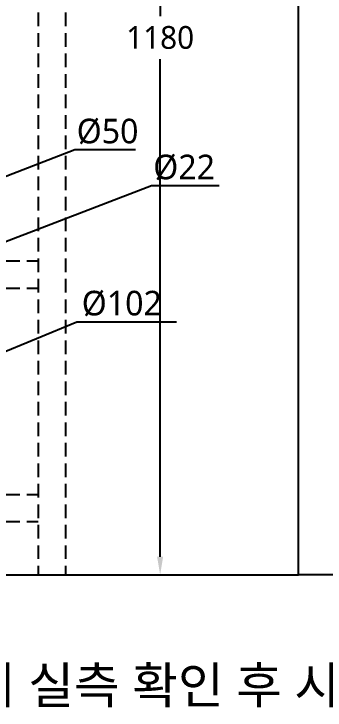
# Model space of a CAD drawing. Extents: x -37 to 6627, y -242 to 2286.
# Drawn here: x 5562 to 5903, y -242 to 523 of the extents above; entities that cross this region are included whole.
import ezdxf

# ---------------------------------------------------------------- set-up
doc = ezdxf.new("R2010")
doc.units = 0
doc.header["$LTSCALE"] = 20
doc.header["$MEASUREMENT"] = 0
doc.linetypes.add('HIDDEN', pattern=[0.375, 0.25, -0.125])
doc.layers.get('DEFPOINTS').update_dxf_attribs({"linetype": 'CONTINUOUS'})
for name, color, linetype in [('2', 2, 'CONTINUOUS'), ('3', 3, 'CONTINUOUS'), ('6', 6, 'CONTINUOUS')]:
    doc.layers.add(name, color=color, linetype=linetype)
doc.styles.add('GHS', font='romans', dxfattribs={"bigfont": 'ghs'})
doc.styles.add('ROMANS', font='NanumGothic.ttf')
doc.styles.get("Standard").update_dxf_attribs({"font": 'NanumGothic.ttf'})
doc.dimstyles.get("Standard").update_dxf_attribs({"dimtxt": 2.5, "dimasz": 2, "dimexe": 2, "dimexo": 1, "dimgap": 1.5, "dimtad": 1, "dimdec": 0, "dimlfac": 10, "dimrnd": 0.5, "dimzin": 0, "dimdsep": 46, "dimtxsty": 'Standard', "dimcen": 0, "dimclrt": 2, "dimadec": 0, "dimazin": 0, "dimtfac": 1, "dimtdec": 0, "dimtmove": 0, "dimatfit": 3, "dimfxl": 0, "dimtolj": 1, "dimtzin": 0, "dimarcsym": 0})

# ---------------------------------------------------------------- blocks, each defined once
blk = doc.blocks.new('*D35')
at = {"layer": '3', "color": 3, "lineweight": -2}
for p, q in [((5623.8, 1086.8), (5732.53, 1086.8)), ((5722.53, 1066.8), (5722.53, 520.41)), ((5722.53, -73.2), (5722.53, 473.19)), ((5623.8, -93.2), (5732.53, -93.2))]:
    blk.add_line(p, q, dxfattribs=at)
at = {"layer": '3', "color": 3}
for points in [[(5719.2, 1066.8), (5725.86, 1066.8), (5722.53, 1086.8)], [(5719.2, -73.2), (5725.86, -73.2), (5722.53, -93.2)]]:
    blk.add_solid(points, dxfattribs=at)
at = {"layer": 'DEFPOINTS', "color": 0}
for p in [(5618.8, 1086.8), (5618.8, -93.2), (5722.53, -93.2)]:
    blk.add_point(p, dxfattribs=at)
at = {"layer": '3', "color": 2, "insert": (5722.53, 496.8), "char_height": 25, "attachment_point": 5}
blk.add_mtext('\\A1;1180', dxfattribs=at)

msp = doc.modelspace()

# ---------------------------------------------------------------- linework, layer by layer
at = {"layer": '3', "linetype": 'HIDDEN', "ltscale": 3}
for p, q in [((5588.80001, 1086.80157), (5588.80001, -93.19843)), ((5618.80001, 1086.80157), (5618.80001, -93.19843)), ((5148.80001, 251.80157), (5588.80001, 251.80157)), ((5148.80001, 221.80157), (5588.80001, 221.80157)), ((5148.80001, -4.69843), (5588.80001, -4.69843)), ((5148.80001, -34.69843), (5588.80001, -34.69843))]:
    msp.add_line(p, q, dxfattribs=at)
at = {"layer": '3', "color": 7}
msp.add_lwpolyline([(3991.95334, 2030.80157), (3991.95334, 2286.17744), (6627.09574, 2286.17744), (6627.09574, -93.19843), (5874.30724, -93.19843)], dxfattribs=at)
at = {"layer": '6'}
msp.add_lwpolyline([(4991.95334, 2030.80157), (3991.95334, 2030.80157), (3991.95334, -93.19843), (5874.30724, -93.19843), (5874.30724, 931.80157)], dxfattribs=at)

# ---------------------------------------------------------------- texts
at = {"layer": '2', "char_height": 27, "width": 112.9783325, "attachment_point": 4, "style": 'ROMANS'}
for s, insert in [('Ø50', (5631.07847, 393.61884)), ('Ø22', (5714.99617, 354.16595)), ('Ø102', (5636.60531, 204.66874))]:
    msp.add_mtext(s, dxfattribs=dict(at, insert=insert))
at = {"layer": '3', "color": 1, "insert": (3979.09325, -194.36066), "char_height": 40, "attachment_point": 1, "style": 'GHS'}
msp.add_mtext_dynamic_manual_height_columns('{\\fNanumGothic|b0|i0|c129|p50;※주의: 비데 개폐높이 포함, 설치부위 도기허용차는 ±5%이므로 반드시 실측 확인 후 시공하십시오.}', width=2648.261808, gutter_width=13.505, heights=[0], dxfattribs=at)

# ---------------------------------------------------------------- dimensions: what is measured, and where the dimension line sits
at = {"layer": '3', "color": 7}
dim = msp.add_linear_dim(base=(5722.52944, -93.19843), p1=(5618.80001, 1086.80157), p2=(5618.80001, -93.19843), angle=90, dimstyle='Standard', override={"dimtxt": 25, "dimasz": 20, "dimexe": 10, "dimexo": 5, "dimgap": 10, "dimtih": 1, "dimtoh": 1, "dimdec": 4, "dimlfac": 1, "dimzin": 8, "dimclrd": 3, "dimclre": 3, "dimtdec": 4, "dimarcsym": 1}, dxfattribs=at)
dim.commit()
dim.dimension.update_dxf_attribs({"geometry": '*D35', "text_midpoint": (5722.52944, 496.80157)})

# ---------------------------------------------------------------- leaders
for points in [[(5386.63012, 280.52517), (5629.1229, 373.89077), (5695.3553, 373.89077)], [(5470.54782, 241.07229), (5713.0406, 334.43789), (5787.34663, 334.43789)], [(5406.22289, 91.45021), (5631.38967, 184.81581), (5740.48334, 184.81581)]]:
    msp.add_leader(points, dimstyle='Standard', override={"dimtxt": 25, "dimasz": 20, "dimexe": 10, "dimexo": 5, "dimgap": 10, "dimtad": 0, "dimdec": 4, "dimlfac": 1, "dimzin": 8, "dimclrd": 3, "dimclre": 3, "dimtdec": 4, "dimarcsym": 1}, dxfattribs=at)

doc.saveas('drawing.dxf')
